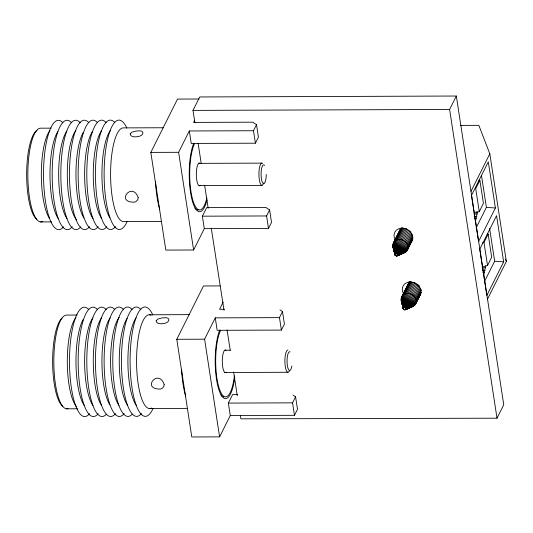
<?xml version="1.0" encoding="UTF-8"?>
<svg xmlns="http://www.w3.org/2000/svg" width="533" height="533" viewBox="0 0 533 533"><rect width="100%" height="100%" fill="white"/><g stroke="black" fill="none" stroke-linecap="round" stroke-linejoin="round"><path stroke-width="0.8" d="M412.415 240.223L406.299 251.596L396.745 255.993L395.659 255.787L394.993 254.921C394.587 250.93 391.475 246.552 393.62 242.568L400.609 228.61M394.993 254.921C394.7 252.369 399.104 254.234 397.138 255.84L405.373 252.302M420.684 294.063L414.567 305.442L405.013 309.833L403.921 309.626L403.261 308.767C402.775 304.616 399.224 299.373 402.555 295.489L409.544 281.531M403.261 308.767C402.968 306.209 407.372 308.074 405.406 309.68L413.641 306.142M395.533 253.748L396.132 240.25L402.388 227.764M403.801 307.588L404.4 294.089L410.657 281.604M395.726 253.668L397.258 239.81L403.148 228.057M403.994 307.508L405.526 293.65L411.416 281.897M475.623 220.542L477.461 211.907L476.049 211.914M483.891 274.382L485.73 265.747M397.531 255.4L407.632 249.77C410.896 241.995 398.064 235.433 393.62 242.568L395.1 254.148M395.939 253.628L398.477 239.557L403.994 228.537M404.207 307.468L406.746 293.397L412.262 282.377M396.159 253.615L399.757 239.504L405.273 228.484M404.427 307.454L408.025 293.343L413.541 282.323M396.385 253.641L401.056 239.65L406.572 228.624M404.654 307.481L409.324 293.49L414.841 282.47M263.922 182.946L262.476 185.257A11.126 3.058 89.8 0 1 259.191 178.715A11.126 3.058 89.8 0 1 260.037 165.563L260.963 163.704A11.126 3.058 89.8 0 1 262.542 163.351M396.612 253.701L402.335 239.99L407.485 229.703M404.88 307.541L410.603 293.83L415.753 283.543M204.299 228.65L268.492 228.417L271.524 222.374L269.605 209.915L265.814 207.41L206.677 207.63L202.387 216.191L204.299 228.65L193.619 249.984L165.816 250.084L150.819 152.398L177.516 99.078L199.069 99.005M194.911 122.73L192.993 110.391L199.722 96.959L456.335 96.027L503.745 404.767L497.016 418.198L240.863 418.825L240.356 415.533M193.619 249.984L178.622 152.298L189.302 130.971L253.495 130.738L256.52 124.689L252.729 122.19L193.586 122.403L194.672 120.238M189.302 130.971L191.214 143.43L255.407 143.197L258.432 137.154L256.52 124.689M237.578 394.5L232.648 394.52L228.357 403.088L230.276 415.547L219.596 436.873L191.793 436.973L176.789 339.294L203.493 285.974L220.069 285.915M219.596 436.873L204.592 339.188L215.272 317.861L279.465 317.628L282.497 311.585L279.965 309.92M223.18 302.078L219.563 309.3L224.493 309.28M268.492 228.417L266.58 215.958L269.605 209.915M215.272 317.861L217.184 330.32L281.384 330.087L284.409 324.044L282.497 311.585M230.276 415.547L294.469 415.314L292.557 402.848L295.582 396.805L293.05 395.14M294.469 415.314L297.494 409.264L295.582 396.805M497.016 418.198L449.605 109.458L456.335 96.027M400.51 228.897L393.147 243.594L395.013 254.328M400.909 228.424L394.287 241.649L395.213 253.988M393.627 243.235L392.888 244.7L394.973 254.521M395.466 239.557L398.411 233.681M401.755 227.644L395.133 240.869L395.359 253.855M408.718 230.223L396.825 253.795M409.857 230.922L404.707 241.202L397.018 253.915M410.876 231.762L405.726 242.049L397.198 254.061M411.376 233.467L406.592 243.021L397.351 254.228M412.076 234.54L407.292 244.087L397.471 254.414M412.569 235.673L407.785 245.227L397.558 254.607M412.862 236.839L408.078 246.393L397.605 254.814M412.928 238.011L408.145 247.565L397.618 255.014M407.772 248.658L406.299 251.596L397.298 255.713M409.611 244.987L411.083 242.049M412.782 239.15L407.059 250.75L396.952 255.933M409.144 282.004L401.416 297.434L403.281 308.167M403.734 293.403L401.156 298.547L403.241 308.36M406.679 287.52L409.251 282.377M410.024 281.484L403.401 294.709L402.555 295.489L403.481 307.827M416.986 284.069L405.093 307.634M418.125 284.762L412.975 295.049L405.287 307.754M419.145 285.608L413.994 295.888L405.466 307.901M419.644 287.307L414.861 296.861L405.62 308.067M420.344 288.38L415.56 297.927L405.74 308.254M420.837 289.512L416.053 299.066L405.826 308.447M421.496 289.945L416.346 300.232L405.873 308.654M471.005 191.347L489.814 153.784L478.834 125.328L460.632 125.395M421.197 291.851L416.413 301.405L415.9 303.61L405.8 309.24M418.985 296.621L414.567 305.442L405.566 309.56M421.416 292.257L416.266 302.544L405.86 309.053M420.111 295.035L415.327 304.59L405.22 309.773M478.761 180.294L479.88 180.287L475.722 188.595L479.26 211.674L474.477 213.02M479.26 211.674L483.424 203.359L479.88 180.287M476.156 227.824L486.382 207.39L481.479 175.43M495.39 207.977L478.567 241.562L471.485 195.418L488.301 161.832L495.39 207.977L486.382 207.39M481.952 267.086L487.528 265.514L483.984 242.442L488.148 234.127L487.029 234.134M487.528 265.514L491.692 257.199L488.148 234.127M484.424 281.664L494.651 261.237L489.62 228.45M503.658 261.816L486.836 295.409L479.753 249.257L496.569 215.672L503.658 261.816L494.651 261.237M487.542 299.033L506.35 261.463L489.814 153.784M289.452 370.915L288.446 372.147A11.126 3.058 89.8 0 1 285.162 365.605A11.126 3.058 89.8 0 1 286.014 352.453L286.941 350.601A11.126 3.058 89.8 0 1 287.987 350.028M405.886 308.854L416.413 301.405C416.526 295.222 408.365 291.058 403.401 294.709L403.628 307.694M404.574 309.853L406.406 308.687M397.591 255.214L407.998 248.698M396.532 256.02L401.882 253.335M404.8 309.86L408.138 308.181M396.745 255.993L404.307 252.835M405.013 309.833L412.575 306.675M482.392 242.888L483.984 242.442M198.789 209.709L197.67 209.962L195.977 209.276L194.878 208.11M192.993 110.391L449.605 109.458M51.215 128.153L40.908 128.186A46.884 12.899 89.8 0 0 27.889 178.022A46.884 12.899 89.8 0 0 42.847 221.408M163.471 127.747L123.643 127.887A46.884 12.899 89.8 0 0 110.591 173.631A46.884 12.899 89.8 0 0 123.343 221.621L161.512 221.481M150.819 152.398L178.622 152.298M198.409 163.358L262.016 163.125M199.162 185.604L261.943 185.377M473.904 213.98L477.222 213.966M202.387 216.191L266.58 215.958M474.31 216.491L476.795 216.485M474.597 218.703L476.255 218.697M40.601 221.921L51.701 221.881M483.005 267.819L485.49 267.813M482.578 270.338L485.063 270.324M482.865 272.543L484.524 272.536M77.185 315.043L66.878 315.083A46.884 12.899 89.8 0 0 53.84 363.553A46.884 12.899 89.8 0 0 68.077 408.631M149.62 314.783L189.448 314.637M176.789 339.294L204.592 339.188M225.206 350.248L230.163 350.228M224.306 372.5L287.92 372.274M228.357 403.088L292.557 402.848M66.578 408.818L77.678 408.778M149.313 408.518L187.483 408.378M223.647 396.858L221.948 396.172L220.849 395M401.296 300.879L402.288 303.137M505.457 259.158L506.35 261.463M393.028 247.032L395.066 255.127M392.914 246.446L394.973 254.821M401.182 300.286L403.241 308.66M392.848 245.86L394.966 254.721M401.116 299.699L403.228 308.56M401.695 302.031L403.328 308.967M394.453 251.556L395.166 255.314M402.435 303.89L403.434 309.16M198.103 143.29L201.168 163.031M204.612 185.237L208.183 208.27M211.248 228.011L224.013 310.253M227.078 329.994L230.269 350.554M233.587 371.941L237.292 395.792M253.495 130.738L255.407 143.197M279.465 317.628L281.384 330.087M401.889 296.408L403.368 307.987M395.093 253.275L395.306 255.494M36.77 219.303A45.125 12.419 89.8 0 1 26.65 173.985A45.125 12.419 89.8 0 1 37.057 130.445M49.676 218.663A46.884 12.899 89.8 0 1 41.334 173.885A46.884 12.899 89.8 0 1 49.962 130.585M63.54 226.805A54.679 15.044 89.8 0 1 43.519 175.59A54.679 15.044 89.8 0 1 62.881 122.81M58.337 218.637A46.884 12.899 89.8 0 1 49.989 175.49A46.884 12.899 89.8 0 1 57.784 131.704M72.202 226.778A54.679 15.044 89.8 0 1 52.174 175.557A54.679 15.044 89.8 0 1 71.535 122.777M66.991 218.603A46.884 12.899 89.8 0 1 58.65 174.637A46.884 12.899 89.8 0 1 66.858 131.071M207.044 199.895A37.243 10.247 89.8 0 1 191.673 198.316A37.243 10.247 89.8 0 1 193.839 143.117M80.856 226.745A54.679 15.044 89.8 0 1 60.835 175.53A54.679 15.044 89.8 0 1 80.197 122.743M76.719 219.896A46.884 12.899 89.8 0 1 75.653 218.57M75.233 217.95A46.884 12.899 89.8 0 1 67.311 172.972A46.884 12.899 89.8 0 1 75.933 130.492M89.511 226.712A54.679 15.044 89.8 0 1 69.49 175.497A54.679 15.044 89.8 0 1 88.851 122.71M83.894 217.917A46.884 12.899 89.8 0 1 75.966 175.397A46.884 12.899 89.8 0 1 83.341 132.264M159.68 209.089A46.884 12.899 89.8 0 1 155.569 181.626M98.172 226.678A54.679 15.044 89.8 0 1 78.151 175.464A54.679 15.044 89.8 0 1 97.512 122.683M92.969 218.51A46.884 12.899 89.8 0 1 84.62 175.364A46.884 12.899 89.8 0 1 92.409 131.578M127.18 221.402A54.679 15.044 89.8 0 1 107.846 210.302A54.679 15.044 89.8 0 1 107.593 139.32A54.679 15.044 89.8 0 1 126.841 128.087M106.827 226.652A54.679 15.044 89.8 0 1 86.806 175.43A54.679 15.044 89.8 0 1 106.167 122.65M109.865 217.824A46.884 12.899 89.8 0 1 101.943 172.852A46.884 12.899 89.8 0 1 110.564 130.365M101.623 218.477A46.884 12.899 89.8 0 1 93.275 174.511A46.884 12.899 89.8 0 1 101.483 130.945M115.488 226.618A54.679 15.044 89.8 0 1 95.467 175.404A54.679 15.044 89.8 0 1 114.828 122.617M200.508 185.277A11.433 3.145 89.8 0 1 196.331 175.157A11.433 3.145 89.8 0 1 200.055 163.231M206.877 197.936A35.491 9.767 89.8 0 1 191.913 196.637A35.491 9.767 89.8 0 1 194.685 143.33M266.24 174.471A9.374 2.578 89.8 0 1 262.549 182.646A9.374 2.578 89.8 0 1 262.029 166.922L262.809 165.363A9.374 2.578 89.8 0 1 264.575 165.516M62.741 406.199A45.125 12.419 89.8 0 1 52.627 362.846A45.125 12.419 89.8 0 1 61.968 318.094M76.719 406.879A46.884 12.899 89.8 0 1 75.653 405.56M75.233 404.933A46.884 12.899 89.8 0 1 67.311 359.962A46.884 12.899 89.8 0 1 75.939 317.475M89.517 413.701A54.679 15.044 89.8 0 1 69.49 362.48A54.679 15.044 89.8 0 1 88.851 309.7M84.307 405.526A46.884 12.899 89.8 0 1 75.972 363.2A46.884 12.899 89.8 0 1 83.341 319.254M98.172 413.668A54.679 15.044 89.8 0 1 78.151 362.453A54.679 15.044 89.8 0 1 97.512 309.666M92.969 405.493A46.884 12.899 89.8 0 1 84.62 361.534A46.884 12.899 89.8 0 1 92.829 317.961M234.773 377.184A37.243 10.247 89.8 0 1 218.783 389.37A37.243 10.247 89.8 0 1 219.816 330.007M106.334 414.214A54.679 15.044 89.8 0 1 86.806 361.467A54.679 15.044 89.8 0 1 106.167 309.64M101.623 405.46A46.884 12.899 89.8 0 1 93.275 361.501A46.884 12.899 89.8 0 1 101.49 317.928M115.488 413.608A54.679 15.044 89.8 0 1 95.46 362.387A54.679 15.044 89.8 0 1 114.822 309.606M109.865 404.807A46.884 12.899 89.8 0 1 101.936 360.654A46.884 12.899 89.8 0 1 110.144 317.901M185.651 395.986A46.884 12.899 89.8 0 1 181.58 369.322M124.149 413.575A54.679 15.044 89.8 0 1 104.122 362.353A54.679 15.044 89.8 0 1 123.483 309.573M151.559 407.998A46.884 12.899 89.8 0 1 136.568 361.887A46.884 12.899 89.8 0 1 151.119 315.23M118.939 405.4A46.884 12.899 89.8 0 1 110.591 360.621A46.884 12.899 89.8 0 1 119.225 317.322M153.151 408.298A54.679 15.044 89.8 0 1 133.823 397.198A54.679 15.044 89.8 0 1 133.563 326.209A54.679 15.044 89.8 0 1 152.811 314.976M132.304 414.121A54.679 15.044 89.8 0 1 112.776 361.374A54.679 15.044 89.8 0 1 132.137 309.54M136.255 405.34A46.884 12.899 89.8 0 1 127.907 361.374A46.884 12.899 89.8 0 1 136.122 317.801M127.594 405.366A46.884 12.899 89.8 0 1 119.252 362.227A46.884 12.899 89.8 0 1 127.041 318.441M141.458 413.508A54.679 15.044 89.8 0 1 121.437 362.293A54.679 15.044 89.8 0 1 140.799 309.513M226.478 372.167A11.433 3.145 89.8 0 1 222.308 362.047A11.433 3.145 89.8 0 1 226.025 350.121M234.4 375.932A35.491 9.767 89.8 0 1 218.896 387.411A35.491 9.767 89.8 0 1 220.662 330.22M291.857 366.018A9.374 2.578 89.8 0 1 287.953 368.17A9.374 2.578 89.8 0 1 288 353.812L288.786 352.253A9.374 2.578 89.8 0 1 290.119 351.947M403.394 293.39A9.641 8.142 26.6 0 1 408.751 282.124A9.641 8.142 26.6 0 1 420.917 290.418M420.797 293.33A9.641 8.142 26.6 0 1 420.324 294.649M395.126 239.55A9.641 8.142 26.6 0 1 403.694 228.271A9.641 8.142 26.6 0 1 411.323 242.009M138.214 197.67L137.767 199.762L135.995 201.574A6.869 5.43 22.2 0 1 134.436 202.167C114.881 202.66 132.404 180.82 138.214 197.67M164.191 384.566L163.744 386.652L161.972 388.464A6.869 5.43 22.2 0 1 160.413 389.057C140.859 389.55 158.374 367.71 164.191 384.566M130.205 133.87C130.125 136.561 133.843 136.934 135.875 136.841A7.149 4.037 -11.5 0 0 137.727 136.595C144.103 135.948 145.136 129.779 137.647 130.945A7.136 2.478 -6.3 0 0 135.775 131.098L131.891 132.184L130.205 133.87M156.176 320.759C156.102 323.458 159.82 323.831 161.852 323.738A7.149 4.037 -11.5 0 0 163.704 323.491C170.08 322.838 171.106 316.669 163.618 317.835A7.136 2.478 -6.3 0 0 161.752 317.994L157.868 319.074L156.176 320.759"/></g></svg>
